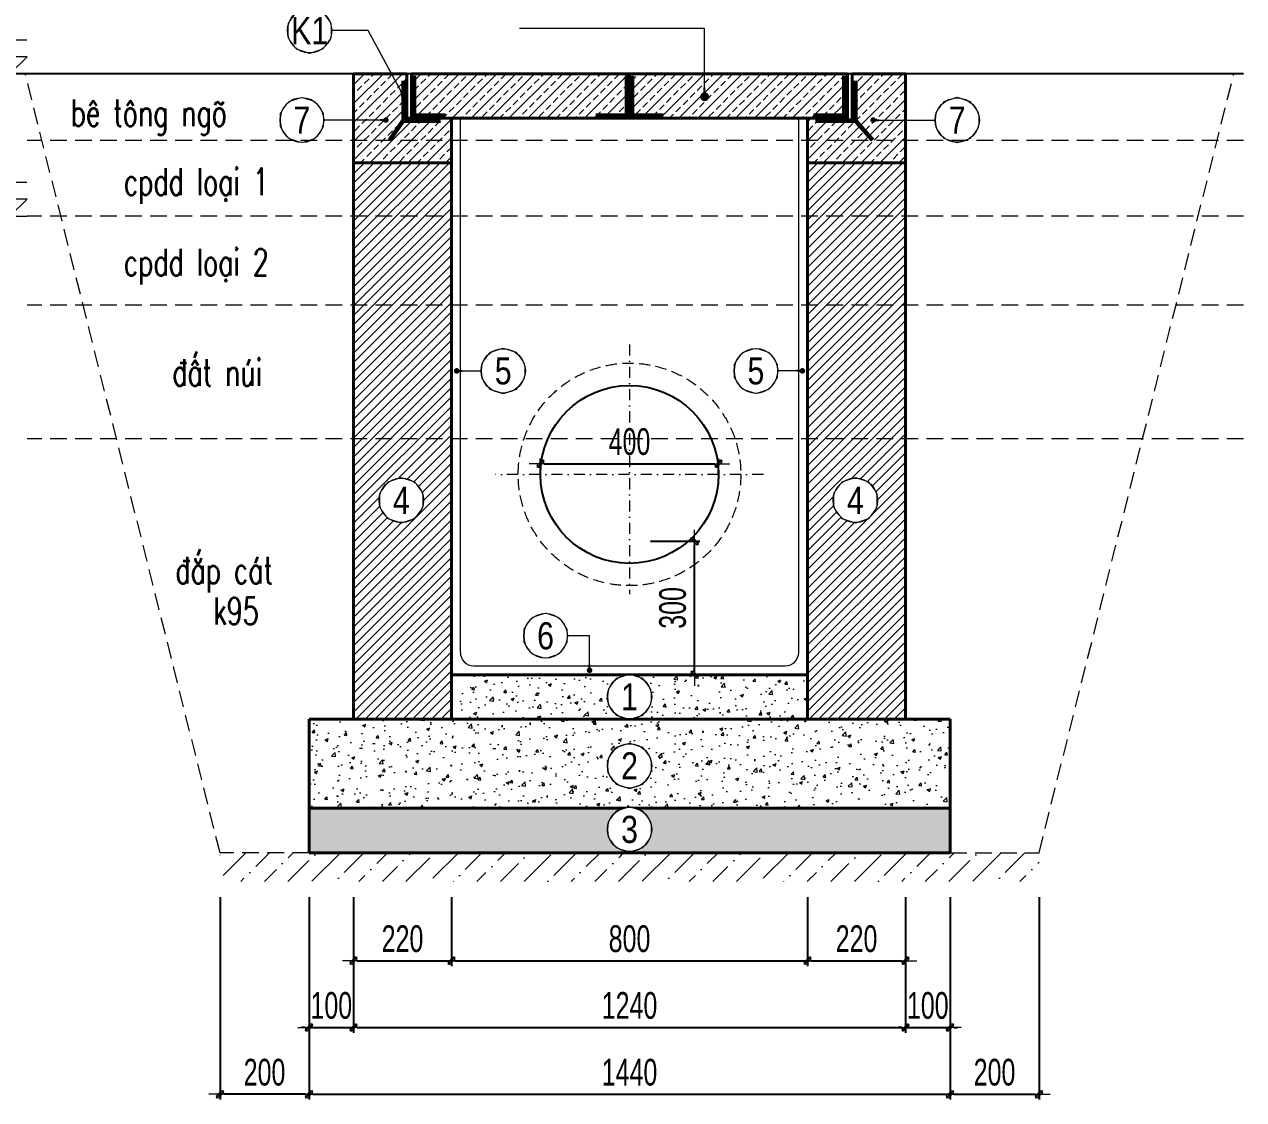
# Model space of a CAD drawing. Header units: inches. Extents: x 2792 to 53517, y -20644 to 27576.
# Drawn here: x 27826 to 30566, y 23274 to 25689 of the extents above; entities that cross this region are included whole.
import ezdxf
from ezdxf.enums import TextEntityAlignment as Align

# ---------------------------------------------------------------- set-up
doc = ezdxf.new("R2010")
doc.units = ezdxf.units.IN
doc.header["$MEASUREMENT"] = 0
doc.set_wipeout_variables(frame=1)
doc.linetypes.add('DASHDOT', pattern=[1, 0.5, -0.25, 0, -0.25])
doc.linetypes.add('HIDDEN', pattern=[0.375, 0.25, -0.125])
for name, color, linetype, lineweight in [('dim', 144, 'Continuous', 13), ('hatch', 67, 'Continuous', 9), ('LC Dim', 8, 'Continuous', 18), ('LC Hatch', 252, 'Continuous', 9), ('LC ISO', 153, 'Continuous', 13), ('LC Khac', 4, 'Continuous', 9), ('LC MANH DUT', 35, 'HIDDEN', 5), ('LC Net dam2', 6, 'Continuous', 40), ('LC Net manh', 9, 'Continuous', 5), ('LC Net thay', 7, 'Continuous', 25), ('LC Net truc', 79, 'DASHDOT', 13), ('LC Text1', 3, 'Continuous', 20), ('THEPDOC', 1, 'Continuous', 40)]:
    doc.layers.add(name, color=color, linetype=linetype, lineweight=lineweight)
doc.styles.add('General text 2', font='arial.ttf')
doc.styles.add('HOATBIF', font='hoatbif.shx', dxfattribs={"width": 0.7})
doc.styles.add('LC 3', font='vnsimli.shx', dxfattribs={"width": 0.75})
doc.styles.add('TXTDIM', font='', dxfattribs={"width": 0.7})
doc.styles.get('TXTDIM').set_extended_font_data('.VnArial')
doc.dimstyles.new('1-100(1-25)', dxfattribs={"dimscale": 25, "dimtxt": 2.5, "dimasz": 0.35, "dimexe": 0.5, "dimexo": 0, "dimgap": 0.8, "dimtad": 1, "dimdec": 0, "dimzin": 0, "dimdsep": 46, "dimtxsty": 'HOATBIF', "dimblk1": 'DOT', "dimblk2": 'DOT', "dimsah": 1, "dimcen": -1, "dimdle": 1, "dimclrd": 256, "dimclre": 256, "dimclrt": 4, "dimadec": 3, "dimazin": 2, "dimtfac": 0.3333333333333333, "dimtdec": 0, "dimtix": 1, "dimtmove": 2, "dimatfit": 3, "dimldrblk": 'DOT', "dimfxl": 1, "dimtvp": 0.8333333333333331, "dimtolj": 1, "dimtzin": 0, "dimarcsym": 0})
doc.dimstyles.new('DIM20', dxfattribs={"dimscale": 20, "dimtxt": 2.5, "dimasz": 0.3, "dimexe": 0.5, "dimexo": 0, "dimgap": 0.5, "dimtad": 1, "dimdec": 0, "dimzin": 12, "dimdsep": 46, "dimtxsty": 'TXTDIM', "dimblk": 'SLASH', "dimcen": 1.5, "dimclrd": 144, "dimclre": 144, "dimclrt": 1, "dimaunit": 1, "dimadec": 0, "dimazin": 0, "dimtfac": 1, "dimtdec": 0, "dimtix": 1, "dimtmove": 0, "dimatfit": 3, "dimldrblk": 'DOT', "dimfxl": 2, "dimtolj": 1, "dimtzin": 0, "dimlwd": 9, "dimlwe": 9, "dimarcsym": 1})
doc.dimstyles.new('DIM25', dxfattribs={"dimscale": 25, "dimtxt": 2.5, "dimasz": 0.3, "dimexe": 0.5, "dimexo": 0, "dimgap": 0.5, "dimtad": 1, "dimdec": 0, "dimzin": 12, "dimdsep": 46, "dimtxsty": 'TXTDIM', "dimblk": 'SLASH', "dimcen": 1.5, "dimclrd": 144, "dimclre": 144, "dimclrt": 1, "dimadec": 0, "dimazin": 0, "dimtfac": 1, "dimtdec": 0, "dimtix": 1, "dimtmove": 0, "dimatfit": 3, "dimldrblk": 'DOT', "dimfxl": 2, "dimtolj": 1, "dimtzin": 0, "dimlwd": 9, "dimlwe": 9, "dimarcsym": 1})
pattern_1 = [(45, (0, 0), (-21.21320343559643, 21.21320343559643), []), (45, (21.2132034, 0), (-21.21320343559643, 21.21320343559643), [15, -7.5])]
pattern_2 = [(45, (0, -200), (19.88737822087165, 72.92038680986272), [93.75, -18.75, 0, -18.75])]

# ---------------------------------------------------------------- blocks, each defined once
blk = doc.blocks.new('_Dot')
at = {"color": 0, "linetype": 'ByBlock', "lineweight": -2}
blk.add_line((-0.5, 0), (-1, 0), dxfattribs=at)
at = {"color": 0, "linetype": 'ByBlock', "const_width": 0.5}
blk.add_lwpolyline([(-0.25, 0, 1), (0.25, 0, 1)], format="xyb", close=True, dxfattribs=at)
blk = doc.blocks.new('SLASH')
at = {"layer": 'dim', "color": 16, "linetype": 'Continuous'}
for p, q in [((-1.2, 0), (1.2, 0)), ((-0.6, -0.6), (0.6, 0.6))]:
    blk.add_line(p, q, dxfattribs=at)
blk = doc.blocks.new('DOT')
at = {"layer": 'LC Dim'}
blk.add_line((-3, 0), (3, 0), dxfattribs=at)
at = {"layer": 'LC Dim', "color": 4}
blk.add_line((-1, -1), (1, 1), dxfattribs=at)
blk.add_lwpolyline([(0.5, 1), (-1, -0.5), (-0.5, -1), (1, 0.5)], close=True, dxfattribs=at)
blk = doc.blocks.new('*D51')
at = {"layer": 'Defpoints', "color": 0, "transparency": 16777216}
for p in [(29233.26669485434, 24528.44878646417), (29332.13871120306, 24528.44878646417), (29233.26669485434, 24228.44878646417)]:
    blk.add_point(p, dxfattribs=at)
at = {"layer": 'LC Dim', "lineweight": -2, "transparency": 16777216}
for p, q in [((29233.26669485434, 24528.44878646417), (29344.13871120306, 24528.44878646417)), ((29332.13871120306, 24236.84878646417), (29332.13871120306, 24520.04878646417)), ((29233.26669485434, 24228.44878646417), (29344.13871120306, 24228.44878646417))]:
    blk.add_line(p, q, dxfattribs=at)
at = {"layer": 'LC Dim', "lineweight": -2, "transparency": 16777216, "xscale": 8.399999999999999, "yscale": 8.399999999999999, "zscale": 8.399999999999999}
for p, rotation in [((29332.13871120306, 24528.44878646417), 90), ((29332.13871120306, 24228.44878646417), 270)]:
    blk.add_blockref('DOT', p, dxfattribs=dict(at, rotation=rotation))
at = {"layer": 'LC Dim', "color": 4, "transparency": 16777216, "insert": (29282.93871120306, 24378.44878646416), "char_height": 60, "attachment_point": 5, "rotation": 90, "style": 'HOATBIF'}
blk.add_mtext('\\A1;300', dxfattribs=at)
blk = doc.blocks.new('*U7')
at = {"layer": 'Defpoints'}
blk.add_lwpolyline([(0, 4.25), (-2.498087322243009, 3.438322226093531), (-4.041990194254393, 1.313322226093531), (-4.041990194254393, -1.313322226093531), (-2.498087322243009, -3.438322226093531), (0, -4.25), (2.498087322243009, -3.438322226093531), (4.041990194254393, -1.313322226093531), (4.041990194254393, 1.313322226093531), (2.498087322243009, 3.438322226093531)], close=True, dxfattribs=at)
at = {"layer": 'LC Text1', "style": 'General text 2', "width": 0.8, "flags": 8}
blk.add_attdef('SYMBOL', text='', height=5.2, dxfattribs=at).set_placement((0, 0), align=Align.MIDDLE_CENTER)
blk.add_wipeout([(0, 4.249999999999972), (-2.4980873222429807, 3.438322226093476), (-4.041990194254396, 1.3133222260935042), (-4.041990194254396, -1.3133222260935895), (-2.4980873222429807, -3.4383222260935895), (0, -4.25), (2.4980873222429807, -3.4383222260935895), (4.041990194254396, -1.3133222260935895), (4.041990194254396, 1.3133222260935042), (2.4980873222429807, 3.438322226093476)]).dxf.layer = 'LC Net manh'
at = {"layer": 'LC ISO'}
blk.add_circle((0, 0), 4.25, dxfattribs=at)
blk = doc.blocks.new('*D52')
at = {"layer": 'Defpoints', "color": 0, "transparency": 16777216}
for p in [(28465.93575305391, 23728.83879902267), (28565.93575305391, 23728.83879902267), (28565.93575305391, 23435.8535731521)]:
    blk.add_point(p, dxfattribs=at)
at = {"layer": 'LC Dim', "lineweight": -2, "transparency": 16777216}
for p, q in [((28465.93575305391, 23728.83879902267), (28465.93575305391, 23423.8535731521)), ((28565.93575305391, 23728.83879902267), (28565.93575305391, 23423.8535731521)), ((28457.53575305391, 23435.8535731521), (28449.13575305391, 23435.8535731521)), ((28465.93575305391, 23435.8535731521), (28565.93575305391, 23435.8535731521)), ((28574.33575305391, 23435.8535731521), (28582.73575305391, 23435.8535731521))]:
    blk.add_line(p, q, dxfattribs=at)
at = {"layer": 'LC Dim', "lineweight": -2, "transparency": 16777216, "xscale": 8.399999999999999, "yscale": 8.399999999999999, "zscale": 8.399999999999999}
blk.add_blockref('DOT', (28465.93575305391, 23435.8535731521), dxfattribs=at)
at = {"layer": 'LC Dim', "lineweight": -2, "transparency": 16777216, "xscale": 8.399999999999999, "yscale": 8.399999999999999, "zscale": 8.399999999999999, "rotation": 180}
blk.add_blockref('DOT', (28565.93575305391, 23435.8535731521), dxfattribs=at)
at = {"layer": 'LC Dim', "color": 4, "transparency": 16777216, "insert": (28515.93575305391, 23485.0535731521), "char_height": 60, "attachment_point": 5, "style": 'HOATBIF'}
blk.add_mtext('\\A1;100', dxfattribs=at)
blk = doc.blocks.new('*D53')
at = {"layer": 'Defpoints', "color": 0, "transparency": 16777216}
for p in [(28565.93575305391, 23728.83879902267), (28785.93575305391, 23728.83879902267), (28785.93575305391, 23585.8535731521)]:
    blk.add_point(p, dxfattribs=at)
at = {"layer": 'LC Dim', "lineweight": -2, "transparency": 16777216}
for p, q in [((28565.93575305391, 23728.83879902267), (28565.93575305391, 23573.8535731521)), ((28785.93575305391, 23728.83879902267), (28785.93575305391, 23573.8535731521)), ((28574.33575305391, 23585.8535731521), (28777.53575305391, 23585.8535731521))]:
    blk.add_line(p, q, dxfattribs=at)
at = {"layer": 'LC Dim', "lineweight": -2, "transparency": 16777216, "xscale": 8.399999999999999, "yscale": 8.399999999999999, "zscale": 8.399999999999999, "rotation": 180}
blk.add_blockref('DOT', (28565.93575305391, 23585.8535731521), dxfattribs=at)
at = {"layer": 'LC Dim', "lineweight": -2, "transparency": 16777216, "xscale": 8.399999999999999, "yscale": 8.399999999999999, "zscale": 8.399999999999999}
blk.add_blockref('DOT', (28785.93575305391, 23585.8535731521), dxfattribs=at)
at = {"layer": 'LC Dim', "color": 4, "transparency": 16777216, "insert": (28675.93575305391, 23635.0535731521), "char_height": 60, "attachment_point": 5, "style": 'HOATBIF'}
blk.add_mtext('\\A1;220', dxfattribs=at)
blk = doc.blocks.new('*D54')
at = {"layer": 'Defpoints', "color": 0, "transparency": 16777216}
for p in [(28785.93575305391, 23728.83879902267), (29585.93575305391, 23728.83879902267), (29585.93575305391, 23585.8535731521)]:
    blk.add_point(p, dxfattribs=at)
at = {"layer": 'LC Dim', "lineweight": -2, "transparency": 16777216}
for p, q in [((28785.93575305391, 23728.83879902267), (28785.93575305391, 23573.8535731521)), ((29585.93575305391, 23728.83879902267), (29585.93575305391, 23573.8535731521)), ((28794.33575305391, 23585.8535731521), (29577.53575305391, 23585.8535731521))]:
    blk.add_line(p, q, dxfattribs=at)
at = {"layer": 'LC Dim', "lineweight": -2, "transparency": 16777216, "xscale": 8.399999999999999, "yscale": 8.399999999999999, "zscale": 8.399999999999999, "rotation": 180}
blk.add_blockref('DOT', (28785.93575305391, 23585.8535731521), dxfattribs=at)
at = {"layer": 'LC Dim', "lineweight": -2, "transparency": 16777216, "xscale": 8.399999999999999, "yscale": 8.399999999999999, "zscale": 8.399999999999999}
blk.add_blockref('DOT', (29585.93575305391, 23585.8535731521), dxfattribs=at)
at = {"layer": 'LC Dim', "color": 4, "transparency": 16777216, "insert": (29185.93575305391, 23635.0535731521), "char_height": 60, "attachment_point": 5, "style": 'HOATBIF'}
blk.add_mtext('\\A1;800', dxfattribs=at)
blk = doc.blocks.new('*D55')
at = {"layer": 'Defpoints', "color": 0, "transparency": 16777216}
for p in [(29585.93575305391, 23728.83879902267), (29805.93575305391, 23728.83879902267), (29805.93575305391, 23585.8535731521)]:
    blk.add_point(p, dxfattribs=at)
at = {"layer": 'LC Dim', "lineweight": -2, "transparency": 16777216}
for p, q in [((29585.93575305391, 23728.83879902267), (29585.93575305391, 23573.8535731521)), ((29805.93575305391, 23728.83879902267), (29805.93575305391, 23573.8535731521)), ((29594.33575305391, 23585.8535731521), (29797.53575305391, 23585.8535731521))]:
    blk.add_line(p, q, dxfattribs=at)
at = {"layer": 'LC Dim', "lineweight": -2, "transparency": 16777216, "xscale": 8.399999999999999, "yscale": 8.399999999999999, "zscale": 8.399999999999999, "rotation": 180}
blk.add_blockref('DOT', (29585.93575305391, 23585.8535731521), dxfattribs=at)
at = {"layer": 'LC Dim', "lineweight": -2, "transparency": 16777216, "xscale": 8.399999999999999, "yscale": 8.399999999999999, "zscale": 8.399999999999999}
blk.add_blockref('DOT', (29805.93575305391, 23585.8535731521), dxfattribs=at)
at = {"layer": 'LC Dim', "color": 4, "transparency": 16777216, "insert": (29695.93575305391, 23635.0535731521), "char_height": 60, "attachment_point": 5, "style": 'HOATBIF'}
blk.add_mtext('\\A1;220', dxfattribs=at)
blk = doc.blocks.new('*D56')
at = {"layer": 'Defpoints', "color": 0, "transparency": 16777216}
for p in [(29805.93575305391, 23728.83879902267), (29905.93575305391, 23728.83879902267), (29905.93575305391, 23435.8535731521)]:
    blk.add_point(p, dxfattribs=at)
at = {"layer": 'LC Dim', "lineweight": -2, "transparency": 16777216}
for p, q in [((29805.93575305391, 23728.83879902267), (29805.93575305391, 23423.8535731521)), ((29905.93575305391, 23728.83879902267), (29905.93575305391, 23423.8535731521)), ((29797.53575305391, 23435.8535731521), (29789.13575305391, 23435.8535731521)), ((29805.93575305391, 23435.8535731521), (29905.93575305391, 23435.8535731521)), ((29914.33575305391, 23435.8535731521), (29922.73575305391, 23435.8535731521))]:
    blk.add_line(p, q, dxfattribs=at)
at = {"layer": 'LC Dim', "lineweight": -2, "transparency": 16777216, "xscale": 8.399999999999999, "yscale": 8.399999999999999, "zscale": 8.399999999999999}
blk.add_blockref('DOT', (29805.93575305391, 23435.8535731521), dxfattribs=at)
at = {"layer": 'LC Dim', "lineweight": -2, "transparency": 16777216, "xscale": 8.399999999999999, "yscale": 8.399999999999999, "zscale": 8.399999999999999, "rotation": 180}
blk.add_blockref('DOT', (29905.93575305391, 23435.8535731521), dxfattribs=at)
at = {"layer": 'LC Dim', "color": 4, "transparency": 16777216, "insert": (29855.93575305391, 23485.0535731521), "char_height": 60, "attachment_point": 5, "style": 'HOATBIF'}
blk.add_mtext('\\A1;100', dxfattribs=at)
blk = doc.blocks.new('*D57')
at = {"layer": 'Defpoints', "color": 0, "transparency": 16777216}
for p in [(29905.93575305391, 23728.83879902267), (30105.93575305391, 23728.83879902267), (30105.93575305391, 23285.8535731521)]:
    blk.add_point(p, dxfattribs=at)
at = {"layer": 'LC Dim', "lineweight": -2, "transparency": 16777216}
for p, q in [((29905.93575305391, 23728.83879902267), (29905.93575305391, 23273.8535731521)), ((30105.93575305391, 23728.83879902267), (30105.93575305391, 23273.8535731521)), ((29914.33575305391, 23285.8535731521), (30097.53575305391, 23285.8535731521))]:
    blk.add_line(p, q, dxfattribs=at)
at = {"layer": 'LC Dim', "lineweight": -2, "transparency": 16777216, "xscale": 8.399999999999999, "yscale": 8.399999999999999, "zscale": 8.399999999999999, "rotation": 180}
blk.add_blockref('DOT', (29905.93575305391, 23285.8535731521), dxfattribs=at)
at = {"layer": 'LC Dim', "lineweight": -2, "transparency": 16777216, "xscale": 8.399999999999999, "yscale": 8.399999999999999, "zscale": 8.399999999999999}
blk.add_blockref('DOT', (30105.93575305391, 23285.8535731521), dxfattribs=at)
at = {"layer": 'LC Dim', "color": 4, "transparency": 16777216, "insert": (30005.93575305391, 23335.0535731521), "char_height": 60, "attachment_point": 5, "style": 'HOATBIF'}
blk.add_mtext('\\A1;200', dxfattribs=at)
blk = doc.blocks.new('*D58')
at = {"layer": 'Defpoints', "color": 0, "transparency": 16777216}
for p in [(28565.93575305391, 23728.83879902267), (29805.93575305391, 23728.83879902267), (29805.93575305391, 23435.8535731521)]:
    blk.add_point(p, dxfattribs=at)
at = {"layer": 'LC Dim', "lineweight": -2, "transparency": 16777216}
for p, q in [((28565.93575305391, 23728.83879902267), (28565.93575305391, 23423.8535731521)), ((29805.93575305391, 23728.83879902267), (29805.93575305391, 23423.8535731521)), ((28574.33575305391, 23435.8535731521), (29797.53575305391, 23435.8535731521))]:
    blk.add_line(p, q, dxfattribs=at)
at = {"layer": 'LC Dim', "lineweight": -2, "transparency": 16777216, "xscale": 8.399999999999999, "yscale": 8.399999999999999, "zscale": 8.399999999999999, "rotation": 180}
blk.add_blockref('DOT', (28565.93575305391, 23435.8535731521), dxfattribs=at)
at = {"layer": 'LC Dim', "lineweight": -2, "transparency": 16777216, "xscale": 8.399999999999999, "yscale": 8.399999999999999, "zscale": 8.399999999999999}
blk.add_blockref('DOT', (29805.93575305391, 23435.8535731521), dxfattribs=at)
at = {"layer": 'LC Dim', "color": 4, "transparency": 16777216, "insert": (29185.93575305391, 23485.0535731521), "char_height": 60, "attachment_point": 5, "style": 'HOATBIF'}
blk.add_mtext('\\A1;1240', dxfattribs=at)
blk = doc.blocks.new('*D59')
at = {"layer": 'Defpoints', "color": 0, "transparency": 16777216}
for p in [(28465.93575305391, 23728.83879902267), (29905.93575305391, 23728.83879902267), (29905.93575305391, 23285.8535731521)]:
    blk.add_point(p, dxfattribs=at)
at = {"layer": 'LC Dim', "lineweight": -2, "transparency": 16777216}
for p, q in [((28465.93575305391, 23728.83879902267), (28465.93575305391, 23273.8535731521)), ((29905.93575305391, 23728.83879902267), (29905.93575305391, 23273.8535731521)), ((28474.33575305391, 23285.8535731521), (29897.53575305391, 23285.8535731521))]:
    blk.add_line(p, q, dxfattribs=at)
at = {"layer": 'LC Dim', "lineweight": -2, "transparency": 16777216, "xscale": 8.399999999999999, "yscale": 8.399999999999999, "zscale": 8.399999999999999, "rotation": 180}
blk.add_blockref('DOT', (28465.93575305391, 23285.8535731521), dxfattribs=at)
at = {"layer": 'LC Dim', "lineweight": -2, "transparency": 16777216, "xscale": 8.399999999999999, "yscale": 8.399999999999999, "zscale": 8.399999999999999}
blk.add_blockref('DOT', (29905.93575305391, 23285.8535731521), dxfattribs=at)
at = {"layer": 'LC Dim', "color": 4, "transparency": 16777216, "insert": (29185.93575305391, 23335.0535731521), "char_height": 60, "attachment_point": 5, "style": 'HOATBIF'}
blk.add_mtext('\\A1;1440', dxfattribs=at)
blk = doc.blocks.new('*D60')
at = {"layer": 'Defpoints', "color": 0, "transparency": 16777216}
for p in [(28265.93575305391, 23728.83879902267), (28465.93575305391, 23728.83879902267), (28265.93575305391, 23285.8535731521)]:
    blk.add_point(p, dxfattribs=at)
at = {"layer": 'LC Dim', "lineweight": -2, "transparency": 16777216}
for p, q in [((28265.93575305391, 23728.83879902267), (28265.93575305391, 23273.8535731521)), ((28465.93575305391, 23728.83879902267), (28465.93575305391, 23273.8535731521)), ((28457.53575305391, 23285.8535731521), (28274.33575305391, 23285.8535731521))]:
    blk.add_line(p, q, dxfattribs=at)
at = {"layer": 'LC Dim', "lineweight": -2, "transparency": 16777216, "xscale": 8.399999999999999, "yscale": 8.399999999999999, "zscale": 8.399999999999999, "rotation": 180}
blk.add_blockref('DOT', (28265.93575305391, 23285.8535731521), dxfattribs=at)
at = {"layer": 'LC Dim', "lineweight": -2, "transparency": 16777216, "xscale": 8.399999999999999, "yscale": 8.399999999999999, "zscale": 8.399999999999999}
blk.add_blockref('DOT', (28465.93575305391, 23285.8535731521), dxfattribs=at)
at = {"layer": 'LC Dim', "color": 4, "transparency": 16777216, "insert": (28365.93575305391, 23335.0535731521), "char_height": 60, "attachment_point": 5, "style": 'HOATBIF'}
blk.add_mtext('\\A1;200', dxfattribs=at)
blk = doc.blocks.new('CT')
at = {"layer": 'LC Khac'}
blk.add_hatch(color=252, dxfattribs=at).paths.add_polyline_path([(3.250706634060648, 1.596954857551422), (1.638695725137124, 1.596954857551394), (1.638695725137124, -5.457000000000001e-12)])
at = {"layer": 'LC Khac', "color": 9, "ltscale": 50}
for p, q in [((0.0459908282791446, 3.140833880472456), (11.99931321454046, 3.140833880472456)), ((12.09109892264804, 0), (0, 0))]:
    blk.add_line(p, q, dxfattribs=at)
for points in [[(1.638695725137139, 6.427505574464246), (1.638695725137139, -5.457000000000001e-12)], [(1.638695725137139, -5.457000000000001e-12), (0.0266848164974221, 1.596954857551394), (1.638695725137139, 1.596954857551394)], [(1.638695725137139, -5.457000000000001e-12), (3.25070663406062, 1.596954857551394), (1.638695725137139, 1.596954857551394)]]:
    blk.add_lwpolyline(points, dxfattribs=at)
at = {"layer": 'LC Khac', "color": 3, "style": 'LC 3', "width": 0.75}
blk.add_attdef('CT', (1.905322591842774, 3.502511696681693), '', height=2.2, dxfattribs=at)
blk = doc.blocks.new('*D137')
at = {"layer": 'Defpoints', "color": 0, "transparency": 16777216}
for p in [(27856.50000000001, 25578.44878646452, 0.0002110746504743712), (27427.50000000006, 25258.44555152154), (27596.49999390564, 25258.44555152154, 0.0002110707888025036)]:
    blk.add_point(p, dxfattribs=at)
at = {"layer": 'LC Dim', "lineweight": -2, "transparency": 16777216}
for p, q in [((27856.50000000001, 25578.44878646452), (27415.50000000006, 25578.44878646452)), ((27427.50000000006, 25570.04878646452), (27427.50000000006, 25266.84555152154)), ((27596.49999390564, 25258.44555152154), (27415.50000000006, 25258.44555152154))]:
    blk.add_line(p, q, dxfattribs=at)
at = {"layer": 'LC Dim', "lineweight": -2, "transparency": 16777216, "xscale": 8.399999999999999, "yscale": 8.399999999999999, "zscale": 8.399999999999999}
for p, rotation in [((27427.50000000006, 25578.44878646452), 90), ((27427.50000000006, 25258.44555152154), 270)]:
    blk.add_blockref('DOT', p, dxfattribs=dict(at, rotation=rotation))
at = {"layer": 'LC Dim', "color": 4, "transparency": 16777216, "insert": (27378.30000000006, 25418.44716899302), "char_height": 60, "attachment_point": 5, "rotation": 90, "style": 'HOATBIF'}
blk.add_mtext('\\A1;320', dxfattribs=at)
blk = doc.blocks.new('*D145')
at = {"layer": 'Defpoints', "color": 0, "transparency": 16777216}
for p in [(29385.84902487288, 24702.5), (28985.84902487288, 24678.44876139157, 0.0002110746504743712), (29385.84902487288, 24678.44876139157, 0.0002110746504743712)]:
    blk.add_point(p, dxfattribs=at)
at = {"layer": 'LC Dim', "lineweight": -2, "transparency": 16777216}
for p, q in [((28985.84902487288, 24678.44876139157), (28985.84902487288, 24714.5)), ((29385.84902487288, 24678.44876139157), (29385.84902487288, 24714.5)), ((28994.24902487288, 24702.5), (29377.44902487288, 24702.5))]:
    blk.add_line(p, q, dxfattribs=at)
at = {"layer": 'LC Dim', "lineweight": -2, "transparency": 16777216, "xscale": 8.399999999999999, "yscale": 8.399999999999999, "zscale": 8.399999999999999, "rotation": 180}
blk.add_blockref('DOT', (28985.84902487288, 24702.5), dxfattribs=at)
at = {"layer": 'LC Dim', "lineweight": -2, "transparency": 16777216, "xscale": 8.399999999999999, "yscale": 8.399999999999999, "zscale": 8.399999999999999}
blk.add_blockref('DOT', (29385.84902487288, 24702.5), dxfattribs=at)
at = {"layer": 'LC Dim', "color": 4, "transparency": 16777216, "insert": (29185.84902487288, 24751.7), "char_height": 60, "attachment_point": 5, "style": 'HOATBIF'}
blk.add_mtext('\\A1;400', dxfattribs=at)

msp = doc.modelspace()

# ---------------------------------------------------------------- hatches: boundary and pattern name
at = {"layer": 'LC Hatch'}
h = msp.add_hatch(dxfattribs=at)
h.set_pattern_fill('ANSI33', color=256, scale=120, style=0)
h.set_pattern_definition(pattern_1)
h.paths.add_polyline_path([(28566.01373323443, 25578.44878646449), (28685.93575305387, 25578.44878646449), (28685.93575305387, 25478.44878646449), (28786.01373323443, 25478.44878646449), (28786.01373323443, 25378.44878646449), (28566.01373323449, 25378.44878646448)])
h = msp.add_hatch(dxfattribs=at)
h.set_pattern_fill('ANSI33', color=256, scale=120, style=0)
h.set_pattern_definition(pattern_1)
h.paths.add_polyline_path([(29185.97474314418, 25578.44878646447), (28696.01373323442, 25578.44878646448), (28696.01373323442, 25478.44878646451), (29185.97474314418, 25478.44878646449)])
h = msp.add_hatch(dxfattribs=at)
h.set_pattern_fill('ANSI33', color=256, scale=120, style=0)
h.set_pattern_definition(pattern_1)
h.paths.add_polyline_path([(29185.97474314418, 25578.44878646447), (29665.93575305387, 25578.44878646447), (29665.93575305387, 25478.44878646449), (29185.97474314418, 25478.44878646449)])
h = msp.add_hatch(dxfattribs=at)
h.set_pattern_fill('ANSI33', color=256, scale=120, style=0)
h.set_pattern_definition(pattern_1)
h.paths.add_polyline_path([(29805.93575305387, 25578.4487864645), (29695.93575305387, 25578.44878646449), (29695.93575305387, 25478.44878646449), (29585.93575305384, 25478.44878646449), (29585.9357530539, 25378.44878646449), (29805.93575305387, 25378.44878646449)])
h = msp.add_hatch(dxfattribs=at)
h.set_pattern_fill('ANSI31', color=256, scale=120, style=0)
h.set_pattern_definition([(45, (0, -200), (-10.60660171779821, 10.60660171779821), [])])
h.paths.add_polyline_path([(29805.93575305387, 25378.44878646449), (29585.93575305387, 25378.44878646449), (29585.93575305396, 24128.44878646451), (29805.93575305391, 24128.44878646451)])
h.paths.add_polyline_path([(28786.01373323443, 25378.44878646449), (28566.01373323443, 25378.44878646449), (28566.01373323452, 24128.44878646451), (28786.01373323446, 24128.44878646451)])
h = msp.add_hatch(dxfattribs=at)
h.set_pattern_fill('AR-CONC', color=256, scale=10, style=0)
h.set_pattern_definition([(49.99999999999999, (-145538.1834562496, 2743.58368381676), (71.72601826007535, -6.275213498259511), [7.5, -82.5]), (355, (-145538.1834562496, 2743.58368381676), (-13.8751333613, 75.21921337000119), [6, -66]), (100.4514, (-145532.2062882496, 2743.060749816759), (57.85093817140216, 68.94395420609536), [6.374019000000001, -70.1142112]), (46.18420000000002, (-145538.1834562496, 2763.58368381676), (106.7241048625644, -16.55190143290181), [11.24999999999995, -123.7499999999996]), (96.6356, (-145529.2897817496, 2762.204353116758), (93.46627055487033, 97.41178709004417), [9.561028799999999, -105.1713]), (351.1842, (-145538.1834562496, 2763.58368381676), (93.46619451336272, 97.41186009253246), [9, -99]), (21, (-145528.1834562496, 2758.58368381676), (59.69070521184616, -40.26188906653388), [7.5, -82.5]), (326.0000000000001, (-145528.1834562496, 2758.58368381676), (24.33153319215817, 72.5150045046853), [6, -66]), (71.4514, (-145523.2092329496, 2755.22852321676), (84.02226285814899, 32.25304967099524), [6.374019000000001, -70.1142112]), (37.50000000000001, (-145538.1834562496, 2743.58368381676), (1.215985531729067, 33.28938538313115), [0, -65.19999999999999, 0, -67, 0, -66.25]), (7.499999999999999, (-145538.1834562496, 2743.58368381676), (26.30695374421486, 39.44117118823603), [0, -38.2, 0, -63.7, 0, -25.25]), (327.5, (-145560.4834562496, 2743.58368381676), (53.3822436172409, -2.255487173437976), [0, -25, 0, -78, 0, -103.5]), (317.5, (-145570.4834562496, 2743.58368381676), (58.31861693423862, 10.01049823323177), [0, -32.5, 0, -51.8, 0, -73.5])])
h.paths.add_polyline_path([(29585.93575305397, 24128.44878646451), (29585.93575305397, 24228.44878646451), (28786.01373323447, 24228.44878646451), (28786.01373323447, 24128.44878646451)])
h = msp.add_hatch(dxfattribs=at)
h.set_pattern_fill('AR-CONC', color=256, scale=10, style=0)
h.set_pattern_definition([(49.99999999999999, (0, -200), (71.72601826007535, -6.275213498259511), [7.5, -82.5]), (355, (0, -200), (-13.8751333613, 75.21921337000119), [6, -66]), (100.45144446, (5.9771681, -200.5229344), (57.8508846727112, 68.94399909686294), [6.374019199999998, -70.11421119999997]), (46.18420000000001, (0, -180), (106.7241330671572, -16.55192807930765), [11.25, -123.75]), (96.63563549, (8.8936745, -181.3793307), (93.46619456742283, 97.41186007745505), [9.5610342, -105.171376]), (351.1841639899999, (0, -180), (93.46619450547732, 97.41186002699902), [9, -99.0000001]), (21, (10, -185), (59.69070521184616, -40.26188906653388), [7.5, -82.5]), (326.0000000000001, (10, -185), (24.33153319215817, 72.5150045046853), [6, -66]), (71.45144474, (14.9742254, -188.3551574), (84.02223767299711, 32.25311528063538), [6.374019000000001, -70.1142112]), (37.50000000000001, (0, -200), (1.215985531729067, 33.28938538313115), [0, -65.19999999999999, 0, -67, 0, -66.25]), (7.499999999999999, (0, -200), (26.30695374421486, 39.44117118823603), [0, -38.2, 0, -63.7, 0, -25.25]), (327.5, (-22.3, -200), (53.3822436172409, -2.255487173437976), [0, -25, 0, -78, 0, -103.5]), (317.5, (-32.3, -200), (58.31861693423862, 10.01049823323177), [0, -32.5, 0, -51.8, 0, -73.5])])
h.paths.add_polyline_path([(28465.93575305391, 24128.44878646451), (28465.93575305391, 23928.44878646451), (29905.93575305391, 23928.44878646451), (29905.93575305391, 24128.44878646451)])
h = msp.add_hatch(dxfattribs=at)
h.set_pattern_fill('GRAVEL', color=256, scale=80)
h.set_pattern_definition([(228.0128, (-145480.5834562496, 2823.58368381676), (-639.9998585726529, -720.0001073285797), [10.76288, -1065.52704]), (184.9697, (-145487.7834562496, 2815.58368381676), (960.0000841214109, 79.99930456056416), [18.46944, -1828.474]), (132.5104, (-145506.1834562496, 2813.983683816761), (799.9992574677449, -880.0006939096959), [13.02304, -1289.28256]), (267.2737, (-145537.3834562496, 2793.983683816761), (79.99968141817523, 1600.000023597877), [16.81904, -1665.08464]), (292.8337, (-145538.1834562496, 2777.183683816758), (-400.0007924349712, 959.999712942222), [16.4924, -1632.74984]), (357.2737, (-145531.7834562496, 2761.983683816761), (-1600.000023597877, 79.99968141817531), [16.81904, -1665.08464]), (37.6942, (-145514.9834562496, 2761.183683816758), (-1040.000587649438, -799.9992324128424), [22.24232, -2201.98792]), (72.2553, (-145497.3834562496, 2774.78368381676), (560.0008610164327, 1759.999698499135), [20.99904, -2078.90568]), (121.4296, (-145490.9834562496, 2794.78368381676), (-640.0006587341092, 1039.999602919405), [16.8759999999999, -1670.725839999993]), (175.2364, (-145499.7834562496, 2809.183683816758), (880.0000757055668, -79.99932261290084), [19.2665599999999, -944.0610399999968]), (222.3974, (-145518.9834562496, 2810.78368381676), (-960.0005880858588, -879.9993665611295), [24.91584, -2466.67]), (138.8141, (-145458.1834562496, 2793.183683816758), (-560.0002357444572, 479.9997850674205), [8.50408, -841.90752]), (171.4692, (-145464.5834562496, 2798.78368381676), (1039.99986278521, -160.0006328031832), [16.1789599999999, -1601.720879999993]), (225, (-145480.5834562496, 2801.183683816758), (-8.881784197001252e-15, -80.00002475591617), [11.31368, -101.82336]), (203.1986, (-145486.1834562496, 2810.78368381676), (399.999978453366, 160.0001060211883), [6.09264, -603.1691999999999]), (291.8014, (-145491.7834562496, 2808.383683816759), (-79.9999928400519, 240.0000218408616), [8.61624, -422.19696]), (30.9638, (-145488.5834562496, 2800.383683816759), (239.9998417830398, 160.0001986832586), [13.99431999999995, -452.4818399999984]), (161.5651, (-145476.5834562496, 2807.58368381676), (160.000034767437, -79.99987225781662), [10.11928, -242.86296]), (16.38950000000001, (-145538.1834562496, 2808.383683816759), (800.0001758729568, 239.9994167854376), [14.176, -1403.4276]), (70.3462, (-145524.5834562496, 2812.383683816759), (-319.9996197897397, -880.0001708484979), [11.89288, -1177.39264]), (293.1986, (-145476.5834562496, 2823.58368381676), (-160.0001060211883, 399.999978453366), [12.1852, -597.07664]), (343.6105, (-145471.7834562496, 2812.383683816759), (-800.0001758729566, 239.9994167854379), [14.17599999999995, -1403.427599999993]), (339.444, (-145538.1834562496, 2758.78368381676), (-400.0001475633939, 159.9996797137267), [13.6704, -669.8499200000001]), (294.7751, (-145525.3834562496, 2753.983683816761), (-399.9993751396136, 880.0002737471294), [11.45423999999995, -1133.971439999993]), (66.80140000000002, (-145475.7834562496, 2743.58368381676), (160.0001060211884, 399.999978453366), [12.1852, -597.07664]), (17.35400000000001, (-145470.9834562496, 2754.78368381676), (-1040.000161527747, -319.9995601807295), [13.41048, -1327.63392]), (69.444, (-145514.9834562496, 2743.58368381676), (-159.9996797137269, -400.0001475633937), [6.8352, -676.6851199999999]), (101.3098999999999, (-145480.5834562496, 2743.58368381676), (-79.99981057292842, 320.0000601784762), [4.079199999999977, -403.8423199999985]), (165.9638, (-145481.3834562496, 2747.58368381676), (240.0000436791792, -79.99984458889966), [16.4924, -313.356]), (186.009, (-145497.3834562496, 2751.58368381676), (799.9999800724833, 79.99994539854731), [15.284, -1513.11384]), (303.6901, (-145488.5834562496, 2793.183683816758), (-80.00010676057526, 159.9999646216928), [11.53776, -276.90632]), (353.1572, (-145482.1834562496, 2783.58368381676), (1359.999949238284, -160.0006398339809), [20.14352, -1994.20504]), (60.94540000000001, (-145462.1834562496, 2781.183683816758), (-320.0000021759423, -560.0000307655748), [8.236479999999949, -815.4139199999967]), (90, (-145458.1834562496, 2788.383683816759), (-79.99999999999999, 80), [4.8, -75.19999999999999]), (120.2564, (-145498.9834562496, 2753.983683816761), (319.9995909442155, -560.0001964683787), [11.11392, -1100.2816]), (48.01280000000001, (-145504.5834562496, 2763.58368381676), (639.9998585726528, 720.00010732858), [21.52576, -1054.76416]), (0, (-145490.1834562496, 2779.58368381676), (80, 80), [20.8, -59.2]), (325.3048, (-145469.3834562496, 2779.58368381676), (-799.9995407190021, 560.0006887675567), [12.64912, -1252.26192]), (254.0546, (-145458.9834562496, 2772.383683816759), (-79.99999114371049, -320.0000101321721), [11.64816, -570.76064]), (207.646, (-145462.1834562496, 2761.183683816758), (-1519.999664574367, -800.0006170535344), [18.9652, -1877.55792]), (175.4261, (-145478.9834562496, 2752.383683816759), (-1040.000044664971, 79.99958409288672), [20.0639199999999, -1986.325919999993])])
h.paths.add_polyline_path([(29905.93575305391, 23828.44878646451), (29905.93575305391, 23928.44878646451), (28465.93575305391, 23928.44878646451), (28465.93575305391, 23828.44878646451)])
h = msp.add_hatch(dxfattribs=at)
h.set_pattern_fill('ANSI36', color=256, scale=300)
h.set_pattern_definition(pattern_2)
h.paths.add_polyline_path([(28265.93575305393, 23828.44878646451), (28265.93575305391, 23763.78713521162), (29205.93575305391, 23763.78713521162), (29205.93575305391, 23828.44878646451)])
h = msp.add_hatch(dxfattribs=at)
h.set_pattern_fill('ANSI36', color=256, scale=300)
h.set_pattern_definition(pattern_2)
h.paths.add_polyline_path([(30105.93575305391, 23763.78713521162), (30105.93575305391, 23828.44878646451), (29165.93575305391, 23828.44878646451), (29165.93575305391, 23763.78713521162)])

# ---------------------------------------------------------------- linework, layer by layer
at = {"layer": 'LC MANH DUT', "ltscale": 150, "elevation": 0.0002110746504743712}
for points in [[(30565.5, 25258.44878646449), (27833.00210233378, 25258.44878646451)], [(30565.5, 25058.44878646449), (27833.00210233378, 25058.44878646451)], [(30565.5, 24758.44878646449), (27833.00210233378, 24758.44878646451)]]:
    msp.add_lwpolyline(points, dxfattribs=at)
at = {"layer": 'LC Net dam2'}
for p, q in [((28685.93575305387, 25578.44878646449, 0.0002110746504746355), (28685.93575305387, 25478.44878646449, 0.0002110746504746355)), ((29185.97474314418, 25578.44878646445, 0.0002110746504743712), (28696.01373323442, 25578.44878646448, 0.0002110746504743712)), ((29185.97474314418, 25478.44878646449, 0.0002110746504746355), (29185.97474314418, 25578.44878646445, 0.0002110746504743712)), ((29185.97474314418, 25578.44878646445, 0.0002110746504743712), (29675.93575305387, 25578.44878646448, 0.0002110746504743712)), ((29685.93575305387, 25578.44878646448, 0.0002110746504746355), (29685.93575305387, 25478.44878646449, 0.0002110746504746355)), ((29685.93575305387, 25578.44878646448, 0.0002110746504743712), (29686.01373323443, 25578.44878646448, 0.0002110746504743712)), ((28785.93575305387, 25478.44878646451, 0.0002110746504748999), (28685.93575305387, 25478.44878646451, 0.0002110746504748999)), ((29185.97474314418, 25478.44878646449, 0.0002110746504746355), (28735.93575305387, 25478.44878646449, 0.0002110746504746355)), ((29185.97474314418, 25478.44878646449, 0.0002110746504746355), (29636.01373323443, 25478.44878646449, 0.0002110746504746355)), ((28566.01373323443, 25378.44878646449, 0.0002110746504743712), (28786.01373323443, 25378.44878646449, 0.0002110746504743712)), ((28566.01373323452, 24128.44878646451, 0.0002110746504743712), (28566.01373323443, 25378.44878646449, 0.0002110746504743712)), ((28786.01373323446, 24128.44878646451, 0.0002110746504743712), (28786.01373323443, 25378.44878646449, 0.0002110746504743712)), ((29585.93575305396, 24128.44878646451, 0.0002110746504743712), (29585.93575305387, 25378.44878646449, 0.0002110746504743712)), ((29805.93575305387, 25378.44878646449, 0.0002110746504743712), (29585.93575305387, 25378.44878646449, 0.0002110746504743712)), ((29805.93575305391, 24128.44878646451, 0.0002110746504743712), (29805.93575305387, 25378.44878646449, 0.0002110746504743712)), ((28785.93575305391, 24228.44878646451, 0.0002110746504743712), (29585.93575305391, 24228.44878646451, 0.0002110746504743712)), ((28465.93575305391, 24128.44878646451, 0.0002110746504743712), (29905.93575305391, 24128.44878646451, 0.0002110746504743712)), ((28465.93575305391, 24128.44878646451, 0.0002110746504743712), (28465.93575305391, 23828.44878646451, 0.0002110746504743712)), ((29905.93575305391, 24128.44878646451, 0.0002110746504743712), (29905.93575305391, 23828.44878646451, 0.0002110746504743712)), ((28465.93575305391, 23928.44878646451, 0.0002110746504743712), (29905.93575305391, 23928.44878646451, 0.0002110746504743712)), ((28465.93575305391, 23828.44878646451, 0.0002110746504743712), (29905.93575305391, 23828.44878646451, 0.0002110746504743712))]:
    msp.add_line(p, q, dxfattribs=at)
at = {"layer": 'LC Net dam2', "elevation": 0.0002110746504743712}
for points in [[(28566.01373323443, 25578.44878646449), (28566.01373323443, 25378.44878646449), (28786.01373323443, 25378.44878646449), (28786.01373323443, 25478.44878646449), (28696.01373323443, 25478.44878646449), (28696.01373323442, 25578.44878646449)], [(28685.93575305387, 25578.44878646449), (28566.01373323443, 25578.44878646449)], [(29805.93575305387, 25578.44878646449), (29805.93575305387, 25378.44878646449), (29585.93575305387, 25378.44878646449), (29585.93575305387, 25478.44878646449), (29675.93575305387, 25478.44878646449), (29675.93575305388, 25578.44878646449)], [(29685.93575305387, 25578.44878646449), (29805.93575305387, 25578.44878646449)]]:
    msp.add_lwpolyline(points, dxfattribs=at)
at = {"layer": 'LC Net manh'}
for p, q in [((28805.93575305392, 24278.44878646451, 0.0002110746504743969), (28805.93575305387, 25478.44878646449, 0.0002110746504746355)), ((29565.9357530539, 24278.44878646451, 0.0002110746504743963), (29565.93575305387, 25478.44878646449, 0.0002110746504746355)), ((28835.93575305392, 24248.44878646451, 0.0002110746504743712), (29535.93575305391, 24248.44878646451, 0.0002110746504743712))]:
    msp.add_line(p, q, dxfattribs=at)
for centre, start, end in [((28835.93575305392, 24278.44878646451, 0.000211074650486314), 180.0000000000029, 270), ((29535.93575305391, 24278.44878646451, 0.0002110746504743712), 270, 0)]:
    msp.add_arc(centre, 30, start, end, dxfattribs=at)
at = {"layer": 'LC Net thay', "elevation": 0.0002110746504743712}
msp.add_lwpolyline([(30565.5, 25578.44878646449), (27833.00210233378, 25578.44878646451)], dxfattribs=at)
at = {"layer": 'LC Net thay'}
msp.add_circle((29185.84902487288, 24678.44876139157, 0.0002110746504743712), 200, dxfattribs=at)
at = {"layer": 'LC Net truc', "color": 1, "ltscale": 50}
for p, q in [((29185.84902487288, 24970.42022149021, 0.0002110746504743712), (29185.94033951694, 24409.20507955395, 0.0002110746499479858)), ((29486.53181430914, 24678.44876139156, 0.0002110746504743712), (28885.16623543661, 24678.44876139156, 0.0002110746504743712))]:
    msp.add_line(p, q, dxfattribs=at)
at = {"layer": 'THEPDOC', "linetype": 'Continuous', "const_width": 10, "elevation": 0.0002110746504743712}
for points in [[(28678.43926743721, 25563.10625260974), (28678.43926743721, 25473.10625260974), (28761.84010414618, 25473.10625260974)], [(28702.23771440523, 25574.33982542807), (28702.23771440523, 25484.33982542807), (28772.23771440523, 25484.33982542807)], [(29179.87140894082, 25574.33982542807), (29179.87140894082, 25484.33982542807), (29109.87140894082, 25484.33982542807)], [(29192.07807734754, 25574.33982542807), (29192.07807734754, 25484.33982542807), (29262.07807734754, 25484.33982542807)], [(29668.56005019828, 25574.33982542807), (29668.56005019828, 25484.33982542807), (29598.56005019828, 25484.33982542807)], [(29693.55138549078, 25563.10625260973), (29693.55138549078, 25473.10625260973), (29603.1929033434, 25473.10625260973)], [(28681.92561535776, 25479.78227448181), (28646.94296747312, 25429.19557322094)], [(29693.55138549078, 25473.10625260973), (29732.16754104651, 25429.19557322094)]]:
    msp.add_lwpolyline(points, dxfattribs=at)

# ---------------------------------------------------------------- block references
at = {"layer": 'LC Net manh'}
ref = msp.add_blockref('*U7', (28467.20869250364, 25675.32026334903), dxfattribs=dict(at, xscale=11.70974117654345, yscale=11.70974117654345, zscale=11.70974117654345))
ref.add_attrib('SYMBOL', 'K1', dxfattribs={"layer": 'LC Text1', "height": 60.89065411802593, "style": 'General text 2', "width": 0.7999999999999998}).set_placement((28467.20869250364, 25675.32026334903), align=Align.MIDDLE_CENTER)
ref = msp.add_blockref('*U7', (28449.85603228031, 25474.44507114233, 0.0002110746504743712), dxfattribs=dict(at, xscale=-11.70974117654345, yscale=11.70974117654345, zscale=11.70974117654345))
ref.add_attrib('SYMBOL', '7', dxfattribs={"layer": 'LC Text1', "height": 60.89065411802593, "style": 'General text 2', "width": 0.7999999999999998}).set_placement((28449.85603228031, 25474.44507114233, 0.0002110746504743712), align=Align.MIDDLE_CENTER)
ref = msp.add_blockref('*U7', (29922.01547382749, 25474.44507114233, 0.0002110746504743712), dxfattribs=dict(at, xscale=11.70974117654345, yscale=11.70974117654345, zscale=11.70974117654345))
ref.add_attrib('SYMBOL', '7', dxfattribs={"layer": 'LC Text1', "height": 60.89065411802593, "style": 'General text 2', "width": 0.7999999999999998}).set_placement((29922.01547382749, 25474.44507114233, 0.0002110746504743712), align=Align.MIDDLE_CENTER)
at = {"layer": 'LC Text1'}
ref = msp.add_blockref('CT', (27833.00210233378, 25578.44878646451, 0.0002106201802504349), dxfattribs=dict(at, xscale=-24.00000017379419, yscale=24.00000017379419, zscale=24.00000017379419, rotation=0.000783707937985767))
ref.add_attrib('CT', 'c® tk', (27551.41806967568, 25677.82494887494, 0.0002106201802504349), dxfattribs={"color": 3, "height": 59.52381149875168, "rotation": 0.0007837114500564013, "style": 'LC 3', "width": 0.7})
ref = msp.add_blockref('CT', (27833.00210233378, 25258.44878646451, 0.0002106201803162925), dxfattribs=dict(at, xscale=-24.00000017379419, yscale=24.00000017379419, zscale=24.00000017379419, rotation=0.000783707937985767))
ref.add_attrib('CT', 'c® htR', (27551.41806967568, 25357.82494887494, 0.0002106201803162926), dxfattribs={"color": 3, "height": 59.52381149875168, "rotation": 0.0007837114500564013, "style": 'LC 3', "width": 0.7})

# ---------------------------------------------------------------- texts
at = {"layer": 'LC Text1', "color": 3, "style": 'LC 3', "width": 0.7}
for s, p in [('bª t«ng ngâ', (27930.5, 25460.77499253475)), ('cpdd lo¹i 1', (28049.5, 25306)), ('cpdd lo¹i 2', (28049.5, 25125)), ('®Êt nói', (28158.5, 24877.5)), ('®¾p c¸t', (28165.5, 24433)), ('k95', (28250.5, 24341.5))]:
    msp.add_text(s, height=60.00000000038922, dxfattribs=at).set_placement(p)

# ---------------------------------------------------------------- dimensions: what is measured, and where the dimension line sits
at = {"layer": 'LC Dim', "color": 1}
dim = msp.add_linear_dim(base=(27427.50000000006, 25258.44555152154), p1=(27856.5, 25578.44878646451, 0.0002110746504743712), p2=(27596.49999390562, 25258.44555152153, 0.0002110707888025036), angle=90, dimstyle='1-100(1-25)', override={"dimscale": 24}, dxfattribs=at)
dim.commit()
dim.dimension.update_dxf_attribs({"geometry": '*D137', "text_midpoint": (27378.30000000006, 25418.44716899302)})
at = {"layer": 'LC Dim'}
for base, p1, p2, picture, middle in [((29385.84902487288, 24702.5), (28985.84902487288, 24678.44876139157, 0.0002110746504743712), (29385.84902487288, 24678.44876139157, 0.0002110746504743712), '*D145', (29185.84902487288, 24751.7)), ((28565.93575305391, 23435.8535731521, 0.0002110746504743712), (28465.93575305391, 23728.83879902267, 0.0002110746504743712), (28565.93575305391, 23728.83879902267, 0.0002110746504743712), '*D52', (28515.93575305391, 23485.0535731521, 0.0002110746504743712)), ((29905.93575305391, 23285.8535731521, 0.0002110746504743712), (28465.93575305391, 23728.83879902267, 0.0002110746504743712), (29905.93575305391, 23728.83879902267, 0.0002110746504743712), '*D59', (29185.93575305391, 23335.0535731521, 0.0002110746504743712)), ((28785.93575305391, 23585.8535731521, 0.0002110746504743712), (28565.93575305391, 23728.83879902267, 0.0002110746504743712), (28785.93575305391, 23728.83879902267, 0.0002110746504743712), '*D53', (28675.93575305391, 23635.0535731521, 0.0002110746504743712)), ((29805.93575305391, 23435.8535731521, 0.0002110746504743712), (28565.93575305391, 23728.83879902267, 0.0002110746504743712), (29805.93575305391, 23728.83879902267, 0.0002110746504743712), '*D58', (29185.93575305391, 23485.0535731521, 0.0002110746504743712)), ((29585.93575305391, 23585.8535731521, 0.0002110746504743712), (28785.93575305391, 23728.83879902267, 0.0002110746504743712), (29585.93575305391, 23728.83879902267, 0.0002110746504743712), '*D54', (29185.93575305391, 23635.0535731521, 0.0002110746504743712)), ((29805.93575305391, 23585.8535731521, 0.0002110746504743712), (29585.93575305391, 23728.83879902267, 0.0002110746504743712), (29805.93575305391, 23728.83879902267, 0.0002110746504743712), '*D55', (29695.93575305391, 23635.0535731521, 0.0002110746504743712)), ((29905.93575305391, 23435.8535731521, 0.0002110746504743712), (29805.93575305391, 23728.83879902267, 0.0002110746504743712), (29905.93575305391, 23728.83879902267, 0.0002110746504743712), '*D56', (29855.93575305391, 23485.0535731521, 0.0002110746504743712)), ((30105.93575305391, 23285.8535731521, 0.0002110746504743712), (29905.93575305391, 23728.83879902267, 0.0002110746504743712), (30105.93575305391, 23728.83879902267, 0.0002110746504743712), '*D57', (30005.93575305391, 23335.0535731521, 0.0002110746504743712))]:
    dim = msp.add_linear_dim(base=base, p1=p1, p2=p2, dimstyle='1-100(1-25)', override={"dimscale": 24}, dxfattribs=at)
    dim.commit()
    dim.dimension.update_dxf_attribs({"geometry": picture, "text_midpoint": middle})
for base, p1, p2, angle, picture, middle in [((29332.13871120306, 24528.44878646417, 0.0002110746504743712), (29233.26669485433, 24228.44878646416, 0.0002110746504743712), (29233.26669485433, 24528.44878646416, 0.0002110746504743712), 90, '*D51', (29282.93871120306, 24378.44878646416, 0.0002110746504743712)), ((28265.93575305391, 23285.8535731521, 0.0002110746504743712), (28465.93575305391, 23728.83879902267, 0.0002110746504743712), (28265.93575305391, 23728.83879902267, 0.0002110746504743712), 180, '*D60', (28365.93575305391, 23335.0535731521, 0.0002110746504743712))]:
    dim = msp.add_linear_dim(base=base, p1=p1, p2=p2, angle=angle, dimstyle='1-100(1-25)', override={"dimscale": 24}, dxfattribs=at)
    dim.commit()
    dim.dimension.update_dxf_attribs({"geometry": picture, "text_midpoint": middle})

# ---------------------------------------------------------------- leaders
at = {"layer": 'hatch'}
msp.add_leader([(29354.54181829846, 25526.86423012779, 0.0002110746504743712), (29354.54181829846, 25680.26255485465, 0.0002110746504743712), (28938.96455653905, 25680.26255485465, 0.0002110746504743712)], dimstyle='DIM20', override={"dimasz": 1, "dimgap": 0.5, "dimtad": 0}, dxfattribs=at)

# ---------------------------------------------------------------- next in the draw order: linework, layer by layer
at = {"layer": 'LC MANH DUT', "ltscale": 150, "elevation": 0.0002110746504743712}
for points in [[(28465.93575305391, 23828.44878646451), (28265.93575305391, 23828.44878646451), (27828.43575305392, 25578.44878646449)], [(29905.93575305391, 23828.44878646451), (30105.93575305391, 23828.44878646451), (30543.43575305391, 25578.44878646449)], [(30565.5, 25428.44878646449), (27833.00210233378, 25428.44878646451)]]:
    msp.add_lwpolyline(points, dxfattribs=at)

# ---------------------------------------------------------------- next in the draw order: block references
at = {"layer": 'LC Net manh'}
ref = msp.add_blockref('*U7', (28902.09345400805, 24911.02303858035, 0.0002110746504743712), dxfattribs=dict(at, xscale=11.70974117654345, yscale=11.70974117654345, zscale=11.70974117654345))
ref.add_attrib('SYMBOL', '5', dxfattribs={"layer": 'LC Text1', "height": 60.89065411802593, "style": 'General text 2', "width": 0.7999999999999998}).set_placement((28902.09345400805, 24911.02303858035, 0.0002110746504743712), align=Align.MIDDLE_CENTER)
ref = msp.add_blockref('*U7', (29469.77805209975, 24911.02303858035, 0.0002110746504743712), dxfattribs=dict(at, xscale=-11.70974117654345, yscale=11.70974117654345, zscale=11.70974117654345))
ref.add_attrib('SYMBOL', '5', dxfattribs={"layer": 'LC Text1', "height": 60.89065411802593, "style": 'General text 2', "width": 0.7999999999999998}).set_placement((29469.77805209975, 24911.02303858035, 0.0002110746504743712), align=Align.MIDDLE_CENTER)
ref = msp.add_blockref('*U7', (28673.23458122816, 24620.22188843252, 0.0002110746504743712), dxfattribs=dict(at, xscale=11.70974117654345, yscale=11.70974117654345, zscale=11.70974117654345))
ref.add_attrib('SYMBOL', '4', dxfattribs={"layer": 'LC Text1', "height": 60.89065411802593, "style": 'General text 2', "width": 0.7999999999999998}).set_placement((28673.23458122816, 24620.22188843252, 0.0002110746504743712), align=Align.MIDDLE_CENTER)
ref = msp.add_blockref('*U7', (29693.23458122816, 24620.22188843252, 0.0002110746504743712), dxfattribs=dict(at, xscale=11.70974117654345, yscale=11.70974117654345, zscale=11.70974117654345))
ref.add_attrib('SYMBOL', '4', dxfattribs={"layer": 'LC Text1', "height": 60.89065411802593, "style": 'General text 2', "width": 0.7999999999999998}).set_placement((29693.23458122816, 24620.22188843252, 0.0002110746504743712), align=Align.MIDDLE_CENTER)
ref = msp.add_blockref('*U7', (28997.19835670925, 24315.86541317338, 0.0002110746504743712), dxfattribs=dict(at, xscale=-11.70974117654345, yscale=11.70974117654345, zscale=11.70974117654345))
ref.add_attrib('SYMBOL', '6', dxfattribs={"layer": 'LC Text1', "height": 60.89065411802593, "style": 'General text 2', "width": 0.7999999999999998}).set_placement((28997.19835670925, 24315.86541317338, 0.0002110746504743712), align=Align.MIDDLE_CENTER)
ref = msp.add_blockref('*U7', (29185.93575305391, 24178.6823864642, 0.0002110746504743712), dxfattribs=dict(at, xscale=11.70974117654345, yscale=11.70974117654345, zscale=11.70974117654345))
ref.add_attrib('SYMBOL', '1', dxfattribs={"layer": 'LC Text1', "height": 60.89065411802593, "style": 'General text 2', "width": 0.7999999999999998}).set_placement((29185.93575305391, 24178.6823864642, 0.0002110746504743712), align=Align.MIDDLE_CENTER)
ref = msp.add_blockref('*U7', (29185.93575305391, 24023.60262553383, 0.0002110746504743712), dxfattribs=dict(at, xscale=11.70974117654345, yscale=11.70974117654345, zscale=11.70974117654345))
ref.add_attrib('SYMBOL', '2', dxfattribs={"layer": 'LC Text1', "height": 60.89065411802593, "style": 'General text 2', "width": 0.7999999999999998}).set_placement((29185.93575305391, 24023.60262553383, 0.0002110746504743712), align=Align.MIDDLE_CENTER)
ref = msp.add_blockref('*U7', (29185.93575305391, 23880.87428062945, 0.0002110746504743712), dxfattribs=dict(at, xscale=11.70974117654345, yscale=11.70974117654345, zscale=11.70974117654345))
ref.add_attrib('SYMBOL', '3', dxfattribs={"layer": 'LC Text1', "height": 60.89065411802593, "style": 'General text 2', "width": 0.7999999999999998}).set_placement((29185.93575305391, 23880.87428062945, 0.0002110746504743712), align=Align.MIDDLE_CENTER)

# ---------------------------------------------------------------- next in the draw order: leaders
at = {"layer": 'LC ISO'}
for points in [[(28678.43926743721, 25529), (28599.10361568116, 25675.32026334903), (28516.97509250395, 25675.32026334903)], [(28638.66454053327, 25474.44507114233, 0.0002110746504743712), (28524.83737038239, 25474.44507114233, 0.0002110746504743712), (28499.62243228062, 25474.44507114233, 0.0002110746504743712)], [(29733.20696557453, 25474.44507114233, 0.0002110746504743712), (29847.03413572535, 25474.44507114233, 0.0002110746504743712), (29872.24907382717, 25474.44507114233, 0.0002110746504743712)]]:
    msp.add_leader(points, dimstyle='DIM25', override={"dimasz": 0.5, "dimtad": 0}, dxfattribs=at)

# ---------------------------------------------------------------- next in the draw order: linework, layer by layer
at = {"layer": 'LC MANH DUT', "ltscale": 100}
msp.add_circle((29185.84902487288, 24678.44876139157, 0.0002110746504743712), 250, dxfattribs=at)

# ---------------------------------------------------------------- next in the draw order: leaders
at = {"layer": 'LC ISO'}
for points in [[(28797.6126427229, 24911.02303858035, 0.0002110746504743712), (28852.32705400774, 24911.02303858035, 0.0002110746504743712)], [(29574.25886338489, 24911.02303858035, 0.0002110746504743712), (29519.54445210006, 24911.02303858035, 0.0002110746504743712)], [(29096.09020349661, 24238.33321748308, 0.0002110746504743712), (29096.09020349661, 24315.86541317338, 0.0002110746504743712), (29046.96475670957, 24315.86541317338, 0.0002110746504743712)]]:
    msp.add_leader(points, dimstyle='DIM25', override={"dimasz": 0.5, "dimtad": 0}, dxfattribs=at)

doc.saveas('drawing.dxf')
